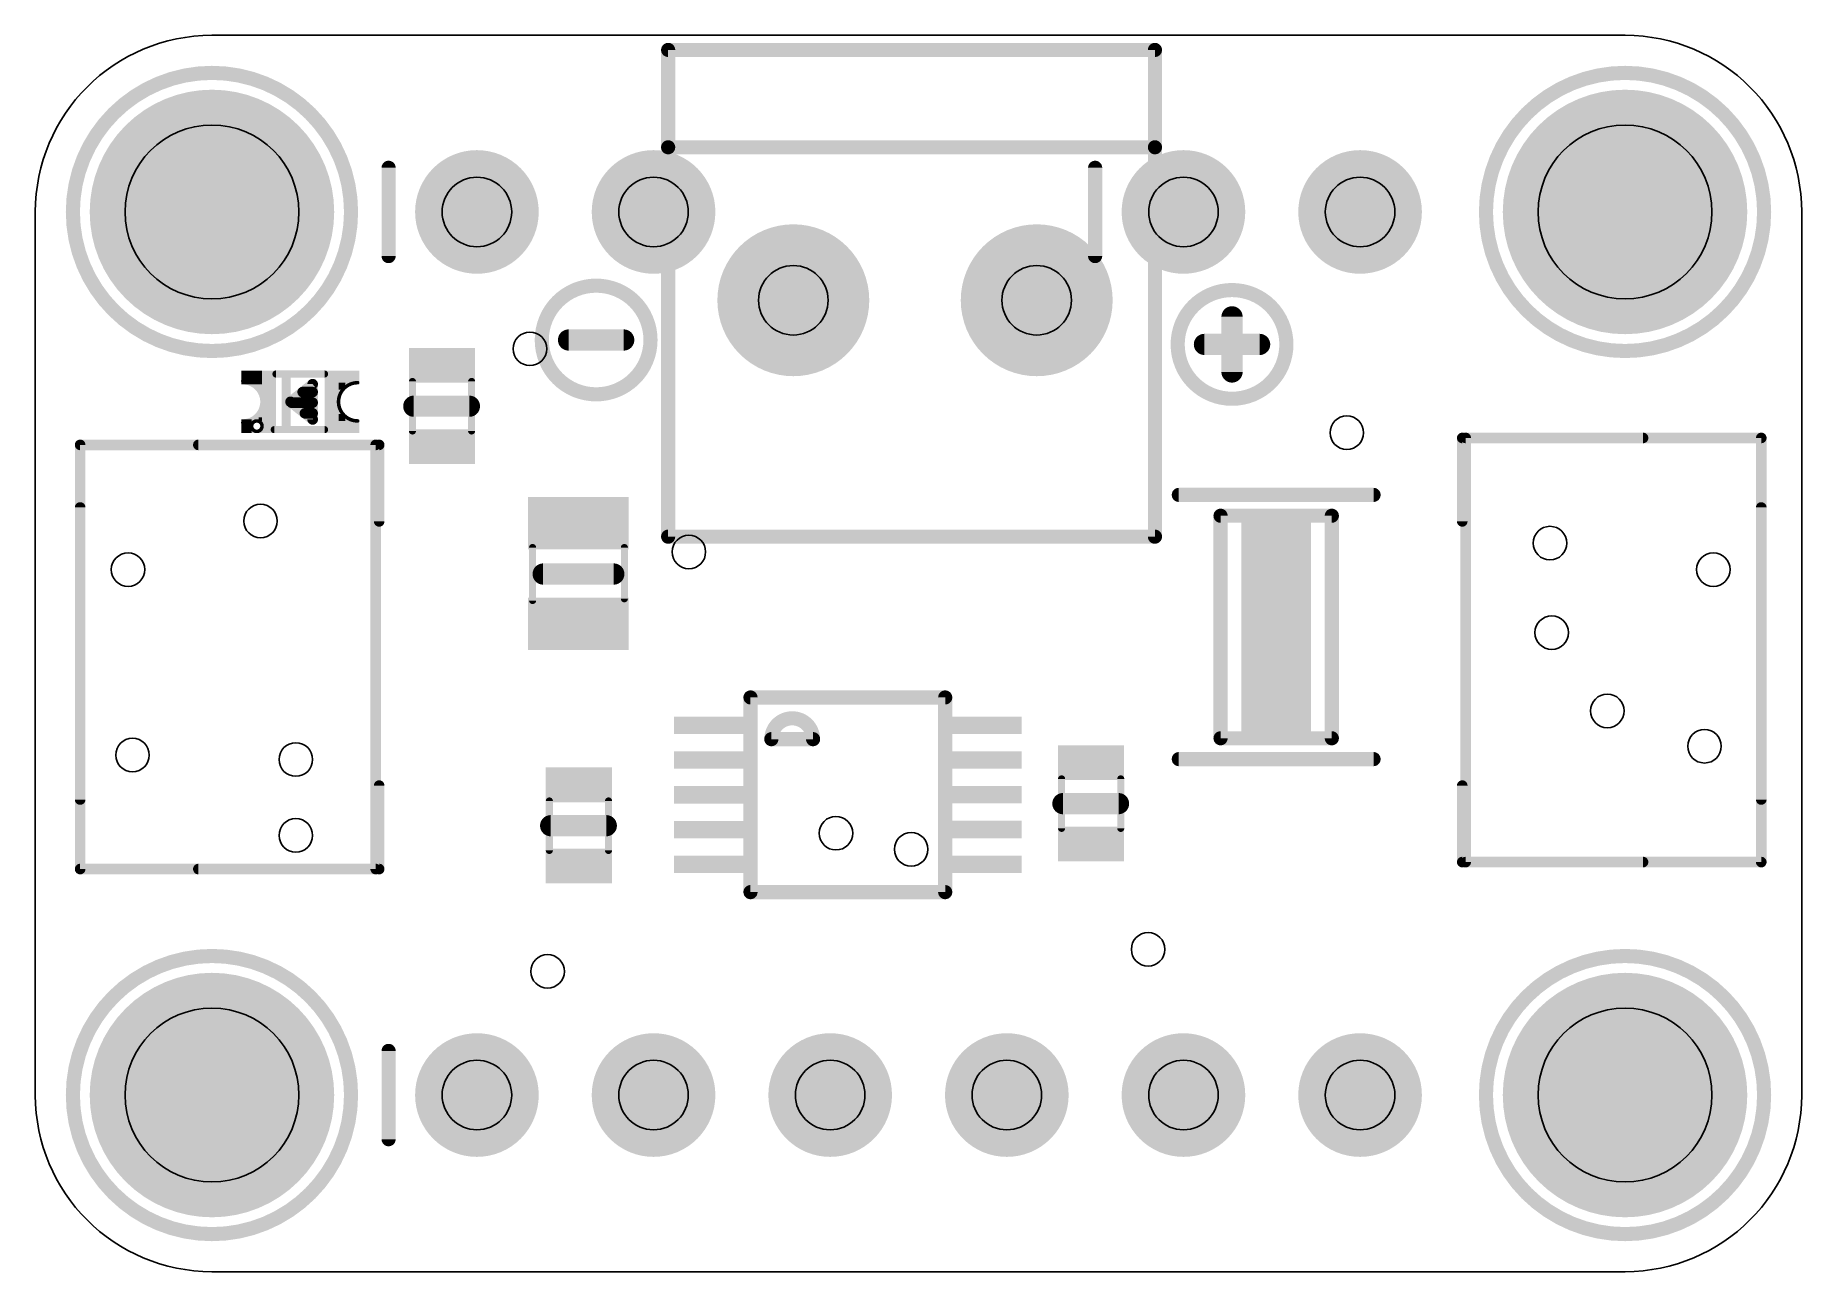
# Model space of a CAD drawing. Extents: x 0 to 25.4, y 0 to 17.8.
import ezdxf

# ---------------------------------------------------------------- set-up
doc = ezdxf.new("R2010")
doc.units = 0
for name, color, linetype in [('17', 110, 'CONTINUOUS'), ('20', 53, 'CONTINUOUS'), ('21', 53, 'CONTINUOUS'), ('44', 253, 'CONTINUOUS'), ('51', 253, 'CONTINUOUS')]:
    doc.layers.add(name, color=color, linetype=linetype)

# ---------------------------------------------------------------- blocks, each defined once
blk = doc.blocks.new('RECT')
blk.add_solid([(-0.5, -0.5), (0.5, -0.5), (-0.5, 0.5), (0.5, 0.5)])
blk = doc.blocks.new('ROUNDP')
at = {"const_width": 0.5}
blk.add_lwpolyline([(0, -0.25, 1), (0, 0.25, 1), (0, -0.25)], format="xyb", dxfattribs=at)

msp = doc.modelspace()

# ---------------------------------------------------------------- linework, layer by layer
at = {"layer": '20'}
for p, q in [((22.86, 17.78), (2.54, 17.78)), ((0, 15.24), (0, 2.54)), ((25.4, 2.54), (25.4, 15.24)), ((2.54, 0), (22.86, 0))]:
    msp.add_line(p, q, dxfattribs=at)
for centre, start, end in [((2.54, 15.24), 90, 180), ((22.86, 15.24), 0, 90), ((2.54, 2.54), 180, 270), ((22.86, 2.54), 270, 0)]:
    msp.add_arc(centre, 2.54, start, end, dxfattribs=at)
at = {"layer": '21'}
for points, const_width in [([(16.1, 17.57), (9.1, 17.57)], 0.2032), ([(9.1, 17.57), (9.1, 16.17)], 0.2032), ([(16.1, 16.17), (16.1, 17.57)], 0.2032), ([(9.1, 16.17), (9.1, 10.57)], 0.2032), ([(16.1, 16.17), (9.1, 16.17)], 0.2032), ([(16.1, 10.57), (16.1, 16.17)], 0.2032), ([(17.2085, 13.7318), (17.2085, 12.9382)], 0.3048), ([(8.4613, 13.3985), (7.6676, 13.3985)], 0.3048), ([(17.6053, 13.335), (16.8116, 13.335)], 0.3048), ([(3.9878, 12.7635), (3.6703, 12.5095)], 0.1524), ([(3.8449, 12.6492), (3.9878, 12.6492)], 0.1524), ([(3.9878, 12.2555), (3.9878, 12.7635)], 0.1524), ([(3.6703, 12.5095), (3.9878, 12.2555)], 0.1524), ([(3.6862, 12.4968), (3.9878, 12.4968)], 0.1524), ([(6.242, 12.446), (5.442, 12.446)], 0.3048), ([(3.8767, 12.3444), (3.9878, 12.3444)], 0.1524), ([(2.3445, 11.89), (4.9445, 11.89)], 0.1524), ([(4.9445, 11.89), (4.9445, 10.79)], 0.1524), ([(20.519, 10.79), (20.519, 11.99)], 0.1524), ([(20.519, 11.99), (23.119, 11.99)], 0.1524), ([(16.4435, 11.171), (19.2435, 11.171)], 0.2032), ([(0.6445, 10.99), (0.6445, 6.79)], 0.1524), ([(24.819, 6.79), (24.819, 10.99)], 0.1524), ([(9.1, 10.57), (16.1, 10.57)], 0.2032), ([(7.3025, 10.033), (8.3185, 10.033)], 0.3048), ([(10.284, 5.458), (10.284, 8.258)], 0.2032), ([(10.284, 8.258), (13.084, 8.258)], 0.2032), ([(13.084, 8.258), (13.084, 5.458)], 0.2032), ([(11.184, 7.658), (10.584, 7.658)], 0.2032), ([(19.2435, 7.371), (16.4435, 7.371)], 0.2032), ([(4.9445, 6.99), (4.9445, 5.79)], 0.1524), ([(15.5765, 6.731), (14.7765, 6.731)], 0.3048), ([(20.519, 5.89), (20.519, 6.99)], 0.1524), ([(8.2105, 6.4135), (7.4105, 6.4135)], 0.3048), ([(4.9445, 5.79), (2.3445, 5.79)], 0.1524), ([(23.119, 5.89), (20.519, 5.89)], 0.1524), ([(13.084, 5.458), (10.284, 5.458)], 0.2032)]:
    msp.add_lwpolyline(points, dxfattribs=dict(at, const_width=const_width))
for points, const_width in [([(9.1, 17.6208, 1), (9.1, 17.5192)], 0.1016), ([(9.1508, 17.57, 1), (9.0492, 17.57)], 0.1016), ([(16.1508, 17.57, 1), (16.0492, 17.57)], 0.1016), ([(16.1, 17.5192, 1), (16.1, 17.6208)], 0.1016), ([(2.54, 13.24, 1), (2.54, 17.24, 1), (2.54, 13.24)], 0.2032), ([(22.86, 13.24, 1), (22.86, 17.24, 1), (22.86, 13.24)], 0.2032), ([(9.1508, 16.17, 1), (9.0492, 16.17)], 0.1016), ([(9.1, 16.2208, 1), (9.1, 16.1192)], 0.1016), ([(16.1508, 16.17, 1), (16.0492, 16.17)], 0.1016), ([(16.1, 16.1192, 1), (16.1, 16.2208)], 0.1016), ([(9.0492, 16.17, 1), (9.1508, 16.17)], 0.1016), ([(16.0492, 16.17, 1), (16.1508, 16.17)], 0.1016), ([(8.0645, 12.6168, 1), (8.0645, 14.1802, 1), (8.0645, 12.6168)], 0.2032), ([(17.2085, 12.5533, 1), (17.2085, 14.1167, 1), (17.2085, 12.5533)], 0.2032), ([(17.2847, 13.7318, 1), (17.1323, 13.7318)], 0.1524), ([(7.6676, 13.4747, 1), (7.6676, 13.3223)], 0.1524), ([(8.4613, 13.3223, 1), (8.4613, 13.4747)], 0.1524), ([(16.8116, 13.4112, 1), (16.8116, 13.2588)], 0.1524), ([(17.6053, 13.2588, 1), (17.6053, 13.4112)], 0.1524), ([(17.1323, 12.9382, 1), (17.2847, 12.9382)], 0.1524), ([(3.8449, 12.6873, 1), (3.8449, 12.6111)], 0.0762), ([(4.0259, 12.7635, 1), (3.9497, 12.7635)], 0.0762), ([(4.0116, 12.7337, 1), (3.964, 12.7933)], 0.0762), ([(3.9878, 12.6111, 1), (3.9878, 12.6873)], 0.0762), ([(3.6941, 12.5393, 1), (3.6465, 12.4797)], 0.0762), ([(3.6465, 12.5393, 1), (3.6941, 12.4797)], 0.0762), ([(3.6862, 12.5349, 1), (3.6862, 12.4587)], 0.0762), ([(3.9878, 12.4587, 1), (3.9878, 12.5349)], 0.0762), ([(5.442, 12.5222, 1), (5.442, 12.3698)], 0.1524), ([(6.242, 12.3698, 1), (6.242, 12.5222)], 0.1524), ([(3.8767, 12.3825, 1), (3.8767, 12.3063)], 0.0762), ([(3.9497, 12.2555, 1), (4.0259, 12.2555)], 0.0762), ([(3.964, 12.2257, 1), (4.0116, 12.2853)], 0.0762), ([(3.9878, 12.3063, 1), (3.9878, 12.3825)], 0.0762), ([(2.3445, 11.9281, 1), (2.3445, 11.8519)], 0.0762), ([(4.9826, 11.89, 1), (4.9064, 11.89)], 0.0762), ([(4.9445, 11.8519, 1), (4.9445, 11.9281)], 0.0762), ([(20.5571, 11.99, 1), (20.4809, 11.99)], 0.0762), ([(20.519, 12.0281, 1), (20.519, 11.9519)], 0.0762), ([(23.119, 11.9519, 1), (23.119, 12.0281)], 0.0762), ([(16.4435, 11.2218, 1), (16.4435, 11.1202)], 0.1016), ([(19.2435, 11.1202, 1), (19.2435, 11.2218)], 0.1016), ([(0.6826, 10.99, 1), (0.6064, 10.99)], 0.0762), ([(24.8571, 10.99, 1), (24.7809, 10.99)], 0.0762), ([(4.9064, 10.79, 1), (4.9826, 10.79)], 0.0762), ([(9.1, 10.6208, 1), (9.1, 10.5192)], 0.1016), ([(16.1, 10.5192, 1), (16.1, 10.6208)], 0.1016), ([(20.4809, 10.79, 1), (20.5571, 10.79)], 0.0762), ([(9.0492, 10.57, 1), (9.1508, 10.57)], 0.1016), ([(16.0492, 10.57, 1), (16.1508, 10.57)], 0.1016), ([(7.3025, 10.1092, 1), (7.3025, 9.9568)], 0.1524), ([(8.3185, 9.9568, 1), (8.3185, 10.1092)], 0.1524), ([(10.3348, 8.258, 1), (10.2332, 8.258)], 0.1016), ([(10.284, 8.3088, 1), (10.284, 8.2072)], 0.1016), ([(13.1348, 8.258, 1), (13.0332, 8.258)], 0.1016), ([(13.084, 8.2072, 1), (13.084, 8.3088)], 0.1016), ([(11.184, 7.658, 1), (10.584, 7.658)], 0.2032), ([(10.584, 7.7088, 1), (10.584, 7.6072)], 0.1016), ([(10.5332, 7.658, 1), (10.6348, 7.658)], 0.1016), ([(11.1332, 7.658, 1), (11.2348, 7.658)], 0.1016), ([(11.184, 7.6072, 1), (11.184, 7.7088)], 0.1016), ([(16.4435, 7.4218, 1), (16.4435, 7.3202)], 0.1016), ([(19.2435, 7.3202, 1), (19.2435, 7.4218)], 0.1016), ([(4.9826, 6.99, 1), (4.9064, 6.99)], 0.0762), ([(14.7765, 6.8072, 1), (14.7765, 6.6548)], 0.1524), ([(15.5765, 6.6548, 1), (15.5765, 6.8072)], 0.1524), ([(20.5571, 6.99, 1), (20.4809, 6.99)], 0.0762), ([(0.6064, 6.79, 1), (0.6826, 6.79)], 0.0762), ([(24.7809, 6.79, 1), (24.8571, 6.79)], 0.0762), ([(7.4105, 6.4897, 1), (7.4105, 6.3373)], 0.1524), ([(8.2105, 6.3373, 1), (8.2105, 6.4897)], 0.1524), ([(2.3445, 5.8281, 1), (2.3445, 5.7519)], 0.0762), ([(4.9445, 5.7519, 1), (4.9445, 5.8281)], 0.0762), ([(20.519, 5.9281, 1), (20.519, 5.8519)], 0.0762), ([(20.4809, 5.89, 1), (20.5571, 5.89)], 0.0762), ([(23.119, 5.8519, 1), (23.119, 5.9281)], 0.0762), ([(4.9064, 5.79, 1), (4.9826, 5.79)], 0.0762), ([(10.284, 5.5088, 1), (10.284, 5.4072)], 0.1016), ([(10.2332, 5.458, 1), (10.3348, 5.458)], 0.1016), ([(13.0332, 5.458, 1), (13.1348, 5.458)], 0.1016), ([(13.084, 5.4072, 1), (13.084, 5.5088)], 0.1016), ([(2.54, 0.54, 1), (2.54, 4.54, 1), (2.54, 0.54)], 0.2032), ([(22.86, 0.54, 1), (22.86, 4.54, 1), (22.86, 0.54)], 0.2032)]:
    msp.add_lwpolyline(points, format="xyb", dxfattribs=dict(at, const_width=const_width))
at = {"layer": '44'}
for centre, radius in [((2.54, 15.24), 1.25), ((22.86, 15.24), 1.25), ((6.35, 15.24), 0.5), ((8.89, 15.24), 0.5), ((16.51, 15.24), 0.5), ((19.05, 15.24), 0.5), ((10.9, 13.97), 0.5), ((14.4, 13.97), 0.5), ((7.112, 13.2715), 0.2413), ((18.8595, 12.065), 0.2413), ((3.2385, 10.795), 0.2413), ((21.7805, 10.4775), 0.2413), ((9.398, 10.3505), 0.2413), ((1.3335, 10.0965), 0.2413), ((24.13, 10.0965), 0.2413), ((21.8059, 9.1901), 0.2413), ((22.606, 8.0645), 0.2413), ((1.397, 7.4295), 0.2413), ((24.003, 7.5565), 0.2413), ((3.7465, 7.366), 0.2413), ((3.7465, 6.2738), 0.2413), ((11.5126, 6.3056), 0.2413), ((12.5948, 6.0742), 0.2413), ((16.002, 4.6355), 0.2413), ((7.366, 4.318), 0.2413), ((2.54, 2.54), 1.25), ((22.86, 2.54), 1.25), ((6.35, 2.54), 0.5), ((8.89, 2.54), 0.5), ((11.43, 2.54), 0.5), ((13.97, 2.54), 0.5), ((16.51, 2.54), 0.5), ((19.05, 2.54), 0.5)]:
    msp.add_circle(centre, radius, dxfattribs=at)
at = {"layer": '51'}
for points, const_width in [([(5.08, 15.875), (5.08, 14.605)], 0.2032), ([(15.24, 15.875), (15.24, 14.605)], 0.2032), ([(3.46, 12.9095), (4.16, 12.9095)], 0.1016), ([(5.423, 12.802), (5.423, 12.09)], 0.1016), ([(6.274, 12.802), (6.274, 12.09)], 0.1016), ([(0.6445, 11.89), (4.8945, 11.89)], 0.1524), ([(0.6445, 5.79), (0.6445, 11.89)], 0.1524), ([(3.435, 12.1095), (4.16, 12.1095)], 0.1016), ([(4.8945, 11.89), (4.8945, 5.79)], 0.1524), ([(20.569, 5.89), (20.569, 11.99)], 0.1524), ([(20.569, 11.99), (24.819, 11.99)], 0.1524), ([(24.819, 11.99), (24.819, 5.89)], 0.1524), ([(17.0435, 7.671), (17.0435, 10.871)], 0.2032), ([(17.0435, 10.871), (18.6435, 10.871)], 0.2032), ([(18.6435, 10.871), (18.6435, 7.671)], 0.2032), ([(7.1505, 9.652), (7.1505, 10.414)], 0.1016), ([(8.4705, 9.677), (8.4705, 10.414)], 0.1016), ([(18.6435, 7.671), (17.0435, 7.671)], 0.2032), ([(14.7575, 7.087), (14.7575, 6.375)], 0.1016), ([(15.6085, 7.087), (15.6085, 6.375)], 0.1016), ([(7.3915, 6.7695), (7.3915, 6.0575)], 0.1016), ([(8.2425, 6.7695), (8.2425, 6.0575)], 0.1016), ([(4.8945, 5.79), (0.6445, 5.79)], 0.1524), ([(24.819, 5.89), (20.569, 5.89)], 0.1524), ([(5.08, 3.175), (5.08, 1.905)], 0.2032)]:
    msp.add_lwpolyline(points, dxfattribs=dict(at, const_width=const_width))
for points, const_width in [([(5.1308, 15.875, 1), (5.0292, 15.875)], 0.1016), ([(15.2908, 15.875, 1), (15.1892, 15.875)], 0.1016), ([(5.0292, 14.605, 1), (5.1308, 14.605)], 0.1016), ([(15.1892, 14.605, 1), (15.2908, 14.605)], 0.1016), ([(3.46, 12.9349, 1), (3.46, 12.8841)], 0.0508), ([(4.16, 12.8841, 1), (4.16, 12.9349)], 0.0508), ([(3.01, 12.2095, 0.9168), (3.01, 12.8095)], 0.1016), ([(3.0122, 12.8348, 1), (3.0078, 12.7842)], 0.0508), ([(4.635, 12.7845, 1), (4.635, 12.2345)], 0.0508), ([(4.635, 12.7718, 1), (4.635, 12.7972)], 0.0254), ([(5.4484, 12.802, 1), (5.3976, 12.802)], 0.0508), ([(6.2994, 12.802, 1), (6.2486, 12.802)], 0.0508), ([(3.0078, 12.2348, 1), (3.0122, 12.1842)], 0.0508), ([(3.185, 12.0845, 1), (3.185, 12.2345, 1), (3.185, 12.0845)], 0.0508), ([(4.635, 12.2218, 1), (4.635, 12.2472)], 0.0254), ([(0.6445, 11.9281, 1), (0.6445, 11.8519)], 0.0762), ([(0.6826, 11.89, 1), (0.6064, 11.89)], 0.0762), ([(3.435, 12.1349, 1), (3.435, 12.0841)], 0.0508), ([(4.16, 12.0841, 1), (4.16, 12.1349)], 0.0508), ([(4.9326, 11.89, 1), (4.8564, 11.89)], 0.0762), ([(4.8945, 11.8519, 1), (4.8945, 11.9281)], 0.0762), ([(5.3976, 12.09, 1), (5.4484, 12.09)], 0.0508), ([(6.2486, 12.09, 1), (6.2994, 12.09)], 0.0508), ([(20.6071, 11.99, 1), (20.5309, 11.99)], 0.0762), ([(20.569, 12.0281, 1), (20.569, 11.9519)], 0.0762), ([(24.8571, 11.99, 1), (24.7809, 11.99)], 0.0762), ([(24.819, 11.9519, 1), (24.819, 12.0281)], 0.0762), ([(17.0943, 10.871, 1), (16.9927, 10.871)], 0.1016), ([(17.0435, 10.9218, 1), (17.0435, 10.8202)], 0.1016), ([(18.6943, 10.871, 1), (18.5927, 10.871)], 0.1016), ([(18.6435, 10.8202, 1), (18.6435, 10.9218)], 0.1016), ([(7.1759, 10.414, 1), (7.1251, 10.414)], 0.0508), ([(8.4959, 10.414, 1), (8.4451, 10.414)], 0.0508), ([(7.1251, 9.652, 1), (7.1759, 9.652)], 0.0508), ([(8.4451, 9.677, 1), (8.4959, 9.677)], 0.0508), ([(17.0435, 7.7218, 1), (17.0435, 7.6202)], 0.1016), ([(16.9927, 7.671, 1), (17.0943, 7.671)], 0.1016), ([(18.5927, 7.671, 1), (18.6943, 7.671)], 0.1016), ([(18.6435, 7.6202, 1), (18.6435, 7.7218)], 0.1016), ([(14.7829, 7.087, 1), (14.7321, 7.087)], 0.0508), ([(15.6339, 7.087, 1), (15.5831, 7.087)], 0.0508), ([(7.4169, 6.7695, 1), (7.3661, 6.7695)], 0.0508), ([(8.2679, 6.7695, 1), (8.2171, 6.7695)], 0.0508), ([(14.7321, 6.375, 1), (14.7829, 6.375)], 0.0508), ([(15.5831, 6.375, 1), (15.6339, 6.375)], 0.0508), ([(0.6445, 5.8281, 1), (0.6445, 5.7519)], 0.0762), ([(4.8945, 5.7519, 1), (4.8945, 5.8281)], 0.0762), ([(7.3661, 6.0575, 1), (7.4169, 6.0575)], 0.0508), ([(8.2171, 6.0575, 1), (8.2679, 6.0575)], 0.0508), ([(20.569, 5.9281, 1), (20.569, 5.8519)], 0.0762), ([(20.5309, 5.89, 1), (20.6071, 5.89)], 0.0762), ([(24.7809, 5.89, 1), (24.8571, 5.89)], 0.0762), ([(24.819, 5.8519, 1), (24.819, 5.9281)], 0.0762), ([(0.6064, 5.79, 1), (0.6826, 5.79)], 0.0762), ([(4.8564, 5.79, 1), (4.9326, 5.79)], 0.0762), ([(5.1308, 3.175, 1), (5.0292, 3.175)], 0.1016), ([(5.0292, 1.905, 1), (5.1308, 1.905)], 0.1016)]:
    msp.add_lwpolyline(points, format="xyb", dxfattribs=dict(at, const_width=const_width))

# ---------------------------------------------------------------- block references
at = {"layer": '17', "xscale": 3.516, "yscale": 3.516}
for p in [(2.54, 15.24), (2.54, 15.24), (22.86, 15.24), (22.86, 15.24), (2.54, 2.54), (2.54, 2.54), (22.86, 2.54), (22.86, 2.54)]:
    msp.add_blockref('ROUNDP', p, dxfattribs=at)
at = {"layer": '17'}
for p, xscale, yscale, rotation in [((6.35, 15.24), 1.778, 1.778, 90), ((6.35, 15.24), 1.778, 1.778, 90), ((8.89, 15.24), 1.778, 1.778, 90), ((8.89, 15.24), 1.778, 1.778, 90), ((16.51, 15.24), 1.778, 1.778, 90), ((16.51, 15.24), 1.778, 1.778, 90), ((19.05, 15.24), 1.778, 1.778, 90), ((19.05, 15.24), 1.778, 1.778, 90), ((10.9, 13.97), 2.1844, 2.1844, 180), ((10.9, 13.97), 2.1844, 2.1844, 180), ((14.4, 13.97), 2.1844, 2.1844, 180), ((14.4, 13.97), 2.1844, 2.1844, 180), ((6.35, 2.54), 1.778, 1.778, 90), ((6.35, 2.54), 1.778, 1.778, 90), ((8.89, 2.54), 1.778, 1.778, 90), ((8.89, 2.54), 1.778, 1.778, 90), ((11.43, 2.54), 1.778, 1.778, 90), ((11.43, 2.54), 1.778, 1.778, 90), ((13.97, 2.54), 1.778, 1.778, 90), ((13.97, 2.54), 1.778, 1.778, 90), ((16.51, 2.54), 1.778, 1.778, 90), ((16.51, 2.54), 1.778, 1.778, 90), ((19.05, 2.54), 1.778, 1.778, 90), ((19.05, 2.54), 1.778, 1.778, 90)]:
    msp.add_blockref('ROUNDP', p, dxfattribs=dict(at, xscale=xscale, yscale=yscale, rotation=rotation))
at = {"layer": '21', "xscale": 0.762, "yscale": 0.127, "rotation": 90}
msp.add_blockref('RECT', (3.6068, 12.5095), dxfattribs=at)
at = {"layer": '51', "xscale": 0.508, "yscale": 0.508}
for p in [(6.35, 15.24), (8.89, 15.24), (16.51, 15.24), (19.05, 15.24), (6.35, 2.54), (8.89, 2.54), (11.43, 2.54), (13.97, 2.54), (16.51, 2.54), (19.05, 2.54)]:
    msp.add_blockref('RECT', p, dxfattribs=at)
at = {"layer": '51'}
for p, xscale, yscale, rotation in [((5.8471, 13.0342), 0.5001, 0.95, 270), ((3.11, 12.8595), 0.2, 0.3, 90), ((3.3475, 12.5095), 0.9, 0.225, 90), ((4.41, 12.8595), 0.2, 0.5, 90), ((4.2725, 12.5095), 0.55, 0.225, 90), ((4.41, 12.7345), 0.1, 0.1, 90), ((3.035, 12.1595), 0.2, 0.15, 90), ((3.235, 12.2595), 0.05, 0.05, 90), ((4.41, 12.1595), 0.2, 0.5, 90), ((4.41, 12.2845), 0.1, 0.1, 90), ((3.2725, 12.0845), 0.05, 0.375, 90), ((5.8471, 11.8658), 0.5001, 0.95, 270), ((7.8094, 10.7637), 0.7501, 1.4501, 90), ((7.8094, 9.3159), 0.7501, 1.4501, 90), ((15.1816, 7.3192), 0.5001, 0.95, 270), ((7.8156, 7.0017), 0.5001, 0.95, 270), ((15.1816, 6.1508), 0.5001, 0.95, 270), ((7.8156, 5.8333), 0.5001, 0.95, 270)]:
    msp.add_blockref('RECT', p, dxfattribs=dict(at, xscale=xscale, yscale=yscale, rotation=rotation))
for p, xscale, rotation in [((17.8435, 9.271), 3.1, 90), ((9.684, 7.8574), 0.25, 270), ((13.684, 7.8586), 0.25, 90), ((9.684, 7.3574), 0.25, 270), ((13.684, 7.3586), 0.25, 90), ((9.684, 6.8574), 0.25, 270), ((13.684, 6.8586), 0.25, 90), ((9.684, 6.3574), 0.25, 270), ((13.684, 6.3586), 0.25, 90), ((9.684, 5.8574), 0.25, 270), ((13.684, 5.8586), 0.25, 90)]:
    msp.add_blockref('RECT', p, dxfattribs=dict(at, xscale=xscale, rotation=rotation))

doc.saveas('drawing.dxf')
